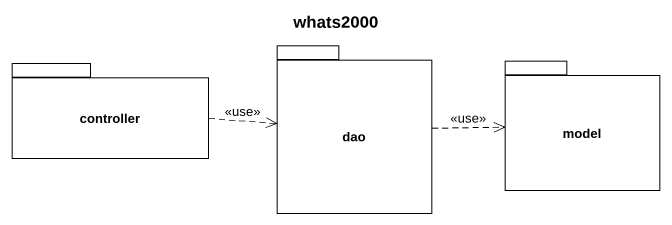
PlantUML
@startuml
title whats2000
package controller {
}
package dao {
}
package model {
}
controller .right.> dao : <<use>>
dao .right.> model : <<use>>
@enduml
